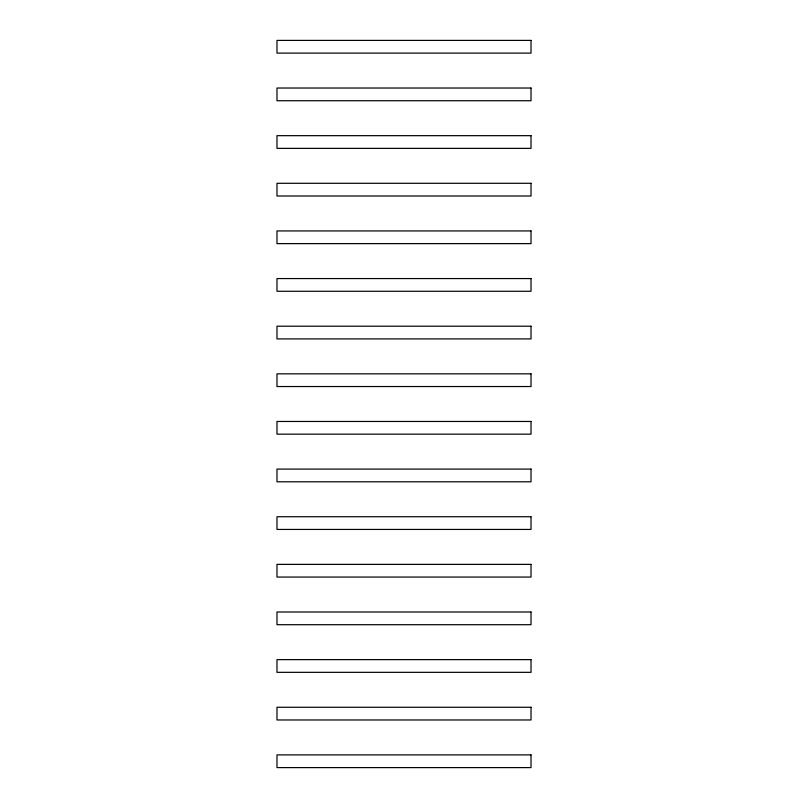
<?xml version="1.0" encoding="UTF-8"?>
<svg xmlns="http://www.w3.org/2000/svg" width="808" height="808" viewBox="0 0 808 808"><rect width="100%" height="100%" fill="white"/><g stroke="black" fill="none" stroke-linecap="round" stroke-linejoin="round"><path stroke-width="1.21" d="M531.018 40.4L276.982 40.4L276.982 53.106L531.018 53.106L531.018 40.4M531.018 88.032L276.982 88.032L276.982 100.737L531.018 100.737L531.018 88.032M531.018 135.663L276.982 135.663L276.982 148.369L531.018 148.369L531.018 135.663M531.018 183.295L276.982 183.295L276.982 196.001L531.018 196.001L531.018 183.295M531.018 230.936L276.982 230.936L276.982 243.632L531.018 243.632L531.018 230.936M531.018 278.568L276.982 278.568L276.982 291.264L531.018 291.264L531.018 278.568M531.018 326.2L276.982 326.2L276.982 338.906L531.018 338.906L531.018 326.2M531.018 373.831L276.982 373.831L276.982 386.537L531.018 386.537L531.018 373.831M531.018 421.463L276.982 421.463L276.982 434.169L531.018 434.169L531.018 421.463M531.018 469.094L276.982 469.094L276.982 481.8L531.018 481.8L531.018 469.094M531.018 516.736L276.982 516.736L276.982 529.432L531.018 529.432L531.018 516.736M531.018 564.368L276.982 564.368L276.982 577.063L531.018 577.063L531.018 564.368M531.018 611.999L276.982 611.999L276.982 624.705L531.018 624.705L531.018 611.999M531.018 659.631L276.982 659.631L276.982 672.337L531.018 672.337L531.018 659.631M531.018 707.263L276.982 707.263L276.982 719.968L531.018 719.968L531.018 707.263M531.018 754.894L276.982 754.894L276.982 767.6L531.018 767.6L531.018 754.894"/></g></svg>
